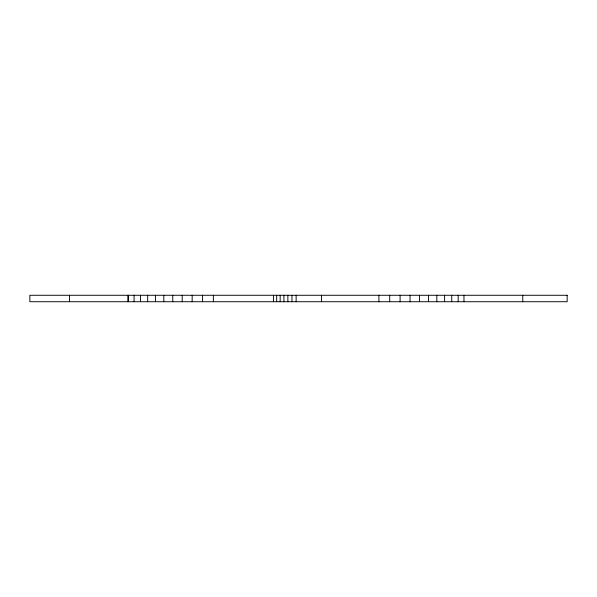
<?xml version="1.0" encoding="UTF-8"?>
<svg xmlns="http://www.w3.org/2000/svg" width="597" height="597" viewBox="0 0 597 597"><rect width="100%" height="100%" fill="white"/><g stroke="black" fill="none" stroke-linecap="round" stroke-linejoin="round"><path stroke-width="0.9" d="M522.756 295.276L522.756 301.724M463.966 295.276L463.966 301.724M458.19 295.276L458.19 301.724M451.728 295.276L451.728 301.724M444.593 295.276L444.593 301.724M436.825 295.276L436.825 301.724M428.452 295.276L428.452 301.724M419.519 295.276L419.519 301.724M410.049 295.276L410.049 301.724M400.094 295.276L400.094 301.724M389.699 295.276L389.699 301.724M378.901 295.276L378.901 301.724M321.47 295.276L321.47 301.724M296.134 295.276L296.134 301.724M291.963 295.276L291.963 301.724M287.866 295.276L287.866 301.724M283.911 295.276L283.911 301.724M280.165 295.276L280.165 301.724M276.687 295.276L276.687 301.724M273.545 295.276L273.545 301.724M213.368 295.276L213.368 301.724M202.57 295.276L202.57 301.724M192.167 295.276L192.167 301.724M182.212 295.276L182.212 301.724M172.749 295.276L172.749 301.724M163.809 295.276L163.809 301.724M155.436 295.276L155.436 301.724M147.668 295.276L147.668 301.724M140.534 295.276L140.534 301.724M134.071 295.276L134.071 301.724M128.295 295.276L128.295 301.724M127.997 295.276L127.997 301.724M69.506 295.276L69.506 301.724M567.15 295.276L29.85 295.276L29.85 301.724L567.15 301.724L567.15 295.276"/></g></svg>
